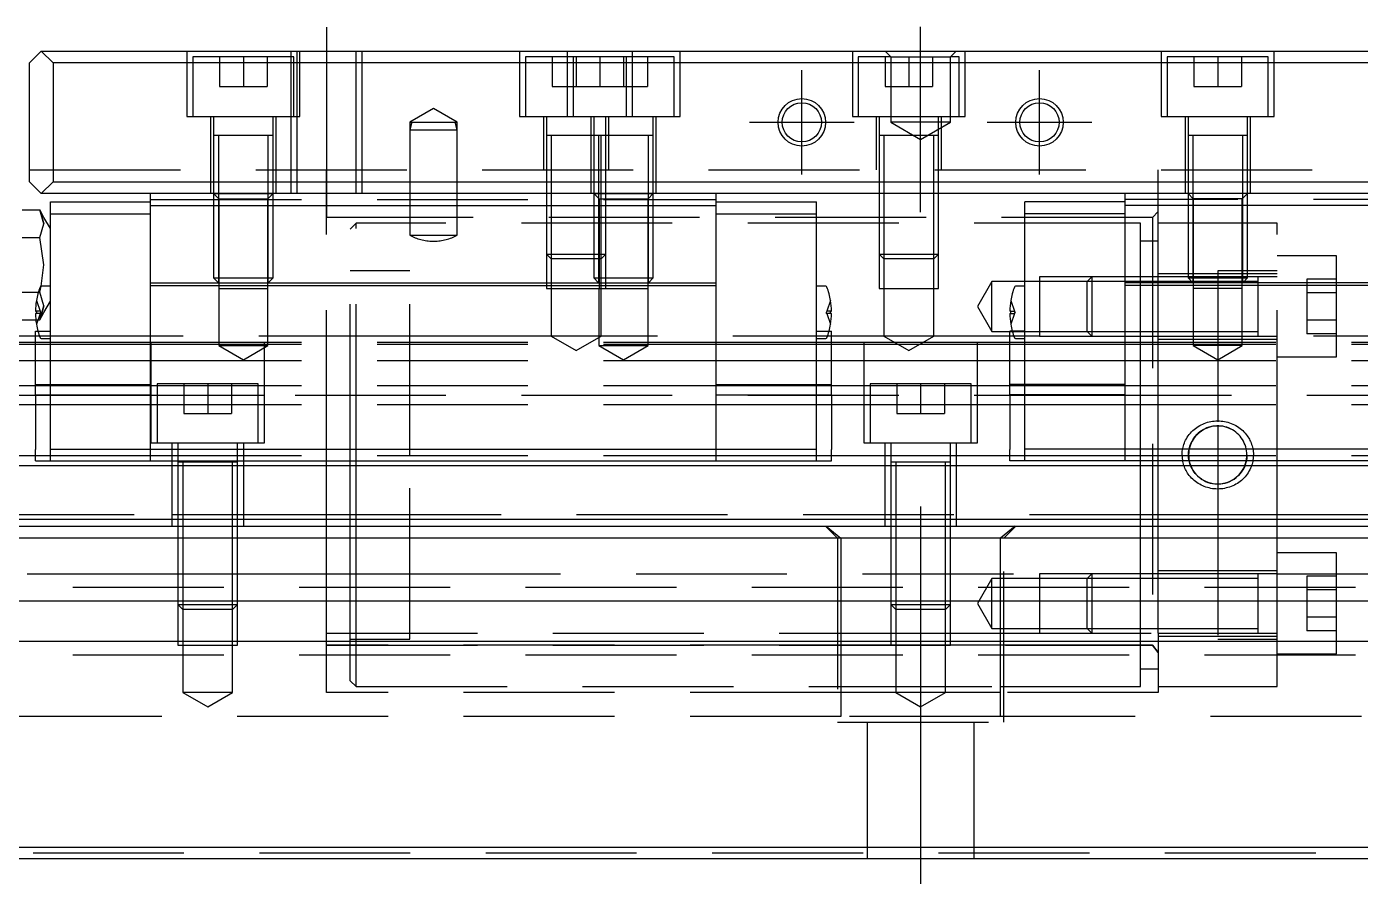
# Model space of a CAD drawing. Extents: x -16 to 1017, y -341 to 120.
# Drawn here: x 304.8 to 417, y -314.5 to -241.3 of the extents above; entities that cross this region are included whole.
import ezdxf

# ---------------------------------------------------------------- set-up
doc = ezdxf.new("R2010")
doc.units = 0
doc.linetypes.add('CENTER', pattern=[50.8, 31.75, -6.35, 6.35, -6.35])
doc.linetypes.add('DASHED', pattern=[19.05, 12.7, -6.35])
doc.layers.get('0').update_dxf_attribs({"linetype": 'CONTINUOUS'})
doc.layers.add('CENTER', color=1, linetype='CENTER')

msp = doc.modelspace()

# ---------------------------------------------------------------- linework, layer by layer
at = {"color": 7, "linetype": 'CONTINUOUS'}
for p, q in [((306, -243.35), (305, -244.35)), ((307, -244.35), (306, -243.35)), ((306, -243.35), (454, -243.35)), ((305, -254.35), (305, -244.35)), ((307, -244.35), (307, -254.35)), ((453, -244.35), (307, -244.35)), ((305, -254.35), (306, -255.35)), ((306, -255.35), (307, -254.35)), ((307, -254.35), (453, -254.35)), ((454, -255.35), (306, -255.35)), ((315.2, -256.35), (315.2, -255.35)), ((362.8, -256.35), (362.8, -255.35)), ((397.2, -256.35), (397.2, -255.35)), ((304.4, -256.73), (305.87, -256.73)), ((306.22, -257.35), (305.87, -256.73)), ((306.22, -257.89), (305.87, -256.73)), ((306.77, -257.05), (306.77, -256.05)), ((306.77, -256.05), (315.2, -256.05)), ((315.2, -262.85), (315.2, -256.35)), ((315.2, -256.35), (362.8, -256.35)), ((362.8, -256.05), (371.23, -256.05)), ((362.8, -262.85), (362.8, -256.35)), ((371.23, -257.05), (371.23, -256.05)), ((397.2, -256.05), (388.77, -256.05)), ((388.77, -257.05), (388.77, -256.05)), ((397.2, -262.85), (397.2, -256.35)), ((444.8, -256.35), (397.2, -256.35)), ((305.87, -259.04), (306.22, -257.89)), ((306.77, -258.29), (306.22, -257.35)), ((306.77, -276.85), (306.77, -257.05)), ((306.77, -257.05), (315.2, -257.05)), ((362.8, -257.05), (371.23, -257.05)), ((371.23, -276.85), (371.23, -257.05)), ((388.77, -276.85), (388.77, -257.05)), ((397.2, -257.05), (388.77, -257.05)), ((304.4, -259.04), (305.87, -259.04)), ((306.22, -261.35), (305.87, -259.04)), ((306, -263.15), (306.22, -261.35)), ((304.4, -263.66), (305.74, -263.66)), ((306.77, -263.15), (305.99, -263.15)), ((315.2, -263.1), (315.2, -262.85)), ((315.2, -262.85), (362.8, -262.85)), ((315.2, -276.85), (315.2, -263.1)), ((315.2, -263.1), (362.8, -263.1)), ((362.8, -263.1), (362.8, -262.85)), ((362.8, -276.85), (362.8, -263.1)), ((372.01, -263.15), (371.23, -263.15)), ((388.77, -263.15), (387.99, -263.15)), ((397.2, -263.1), (397.2, -262.85)), ((444.8, -262.85), (397.2, -262.85)), ((397.2, -276.85), (397.2, -263.1)), ((444.8, -263.1), (397.2, -263.1)), ((304.4, -265.97), (305.53, -265.97)), ((305.5, -265.25), (305.58, -265.25)), ((305.58, -265.45), (305.5, -265.45)), ((305.58, -265.25), (305.58, -265.45)), ((372.42, -265.45), (372.42, -265.25)), ((372.42, -265.25), (372.5, -265.25)), ((372.5, -265.45), (372.42, -265.45)), ((387.58, -265.25), (387.5, -265.25)), ((387.5, -265.45), (387.58, -265.45)), ((387.58, -265.45), (387.58, -265.25)), ((305.5, -266.92), (305.71, -266.92)), ((305.5, -269.52), (305.5, -266.92)), ((372.29, -266.92), (372.5, -266.92)), ((372.5, -269.52), (372.5, -266.92)), ((387.5, -269.52), (387.5, -266.92)), ((387.71, -266.92), (387.5, -266.92)), ((0, -267.85), (305.5, -267.85)), ((0, -268.01), (305.5, -268.01)), ((305.5, -267.35), (28, -267.35)), ((305.99, -267.55), (306.77, -267.55)), ((371.23, -267.55), (372.01, -267.55)), ((372.5, -267.85), (387.5, -267.85)), ((372.5, -268.01), (387.5, -268.01)), ((387.99, -267.55), (388.77, -267.55)), ((0, -269.41), (305.5, -269.41)), ((305.5, -271.43), (305.5, -269.52)), ((372.5, -269.41), (387.5, -269.41)), ((372.5, -271.43), (372.5, -269.52)), ((387.5, -271.43), (387.5, -269.52)), ((0, -271.49), (305.5, -271.49)), ((305.5, -272.28), (305.5, -271.43)), ((305.5, -271.43), (306.77, -271.43)), ((371.23, -271.43), (372.5, -271.43)), ((372.5, -272.28), (372.5, -271.43)), ((372.5, -271.49), (387.5, -271.49)), ((387.5, -272.28), (387.5, -271.43)), ((388.77, -271.43), (387.5, -271.43)), ((305.5, -272.28), (305.5, -276.89)), ((305.5, -272.28), (306.77, -272.28)), ((371.23, -272.28), (372.5, -272.28)), ((372.5, -272.28), (372.5, -276.89)), ((387.5, -272.28), (387.5, -276.89)), ((388.77, -272.28), (387.5, -272.28)), ((0, -273.11), (305.5, -273.11)), ((372.5, -273.11), (387.5, -273.11)), ((305.5, -277.85), (305.5, -276.89)), ((306.77, -277.85), (306.77, -276.85)), ((306.77, -276.85), (315.2, -276.85)), ((315.2, -277.85), (315.2, -276.85)), ((315.2, -276.85), (362.8, -276.85)), ((362.8, -276.85), (371.23, -276.85)), ((362.8, -277.85), (362.8, -276.85)), ((371.23, -277.85), (371.23, -276.85)), ((372.5, -277.85), (372.5, -276.89)), ((387.5, -277.85), (387.5, -276.89)), ((388.77, -277.85), (388.77, -276.85)), ((397.2, -276.85), (388.77, -276.85)), ((397.2, -277.85), (397.2, -276.85)), ((444.8, -276.85), (397.2, -276.85)), ((0, -277.4), (305.5, -277.4)), ((0, -278.25), (760, -278.25)), ((305.5, -277.85), (306.77, -277.85)), ((306.77, -277.85), (315.2, -277.85)), ((315.2, -277.85), (362.8, -277.85)), ((362.8, -277.85), (371.23, -277.85)), ((371.23, -277.85), (372.5, -277.85)), ((372.5, -277.4), (387.5, -277.4)), ((388.77, -277.85), (387.5, -277.85)), ((397.2, -277.85), (388.77, -277.85)), ((444.8, -277.85), (397.2, -277.85)), ((0, -282.75), (760, -282.75)), ((1, -283.35), (759, -283.35)), ((758, -284.35), (2, -284.35)), ((758, -289.65), (2, -289.65)), ((758, -293.05), (2, -293.05)), ((2, -310.35), (758, -310.35)), ((759, -311.35), (1, -311.35))]:
    msp.add_line(p, q, dxfattribs=at)
at = {"color": 3, "linetype": 'DASHED'}
for p, q in [((318.25, -243.35), (318.25, -248.85)), ((327, -243.35), (327, -243.85)), ((327.5, -243.35), (327.5, -255.35)), ((327.75, -248.85), (327.75, -243.35)), ((332.5, -255.35), (332.5, -243.35)), ((333, -255.35), (333, -243.35)), ((346.25, -243.35), (346.25, -248.85)), ((350.25, -243.35), (350.25, -248.85)), ((355.75, -248.85), (355.75, -243.35)), ((359.75, -248.85), (359.75, -243.35)), ((374.25, -243.35), (374.25, -248.85)), ((377, -243.35), (377.5, -243.85)), ((382.5, -243.85), (383, -243.35)), ((383.75, -248.85), (383.75, -243.35)), ((400.25, -243.35), (400.25, -248.85)), ((409.75, -248.85), (409.75, -243.35)), ((318.75, -243.85), (318.75, -248.85)), ((327.25, -243.85), (318.75, -243.85)), ((321, -243.85), (321, -246.35)), ((323, -243.85), (323, -246.35)), ((325, -243.85), (325, -246.35)), ((327, -243.85), (327, -248.85)), ((327.25, -248.85), (327.25, -243.85)), ((346.75, -243.85), (346.75, -248.85)), ((350.75, -243.85), (346.75, -243.85)), ((349, -243.85), (349, -246.35)), ((350.75, -243.85), (350.75, -248.85)), ((359.25, -243.85), (350.75, -243.85)), ((351, -243.85), (351, -246.35)), ((353, -243.85), (353, -246.35)), ((355, -243.85), (355, -246.35)), ((355.25, -248.85), (355.25, -243.85)), ((357, -243.85), (357, -246.35)), ((359.25, -248.85), (359.25, -243.85)), ((374.75, -243.85), (374.75, -248.85)), ((377.5, -243.85), (374.75, -243.85)), ((377, -243.85), (377, -246.35)), ((377.5, -243.85), (377.5, -249.35)), ((377.5, -243.85), (382.5, -243.85)), ((379, -243.85), (379, -246.35)), ((381, -243.85), (381, -246.35)), ((382.5, -249.35), (382.5, -243.85)), ((383.25, -243.85), (382.5, -243.85)), ((383.25, -248.85), (383.25, -243.85)), ((400.75, -243.85), (400.75, -248.85)), ((409.25, -243.85), (400.75, -243.85)), ((403, -243.85), (403, -246.35)), ((405, -243.85), (405, -246.35)), ((407, -243.85), (407, -246.35)), ((409.25, -248.85), (409.25, -243.85)), ((321, -246.35), (323, -246.35)), ((323, -246.35), (325, -246.35)), ((349, -246.35), (351, -246.35)), ((351, -246.35), (353, -246.35)), ((353, -246.35), (355, -246.35)), ((355, -246.35), (357, -246.35)), ((377, -246.35), (379, -246.35)), ((379, -246.35), (381, -246.35)), ((403, -246.35), (405, -246.35)), ((405, -246.35), (407, -246.35)), ((318.25, -248.85), (327.75, -248.85)), ((320.25, -248.85), (320.25, -255.35)), ((320.5, -248.85), (320.5, -250.45)), ((325.5, -250.45), (325.5, -248.85)), ((325.75, -255.35), (325.75, -248.85)), ((327, -248.85), (327, -255.35)), ((339, -248.2), (337, -249.35)), ((341, -249.35), (339, -248.2)), ((346.25, -248.85), (350.25, -248.85)), ((348.25, -248.85), (348.25, -253.35)), ((348.5, -248.85), (348.5, -250.45)), ((350.25, -248.85), (359.75, -248.85)), ((352.25, -248.85), (352.25, -255.35)), ((352.5, -248.85), (352.5, -250.45)), ((353.5, -250.45), (353.5, -248.85)), ((353.75, -253.35), (353.75, -248.85)), ((357.5, -250.45), (357.5, -248.85)), ((357.75, -255.35), (357.75, -248.85)), ((374.25, -248.85), (383.75, -248.85)), ((376.25, -248.85), (376.25, -253.35)), ((376.5, -248.85), (376.5, -250.45)), ((381.5, -250.45), (381.5, -248.85)), ((381.75, -253.35), (381.75, -248.85)), ((400.25, -248.85), (409.75, -248.85)), ((402.25, -248.85), (402.25, -255.35)), ((402.5, -248.85), (402.5, -250.45)), ((407.5, -250.45), (407.5, -248.85)), ((407.75, -255.35), (407.75, -248.85)), ((337, -249.35), (337, -249.98)), ((337.17, -249.35), (337, -249.98)), ((337, -249.35), (339, -249.35)), ((337, -249.98), (337, -255.35)), ((337, -249.98), (341, -249.98)), ((339, -249.35), (341, -249.35)), ((341, -249.98), (340.83, -249.35)), ((341, -249.98), (341, -249.35)), ((341, -255.35), (341, -249.98)), ((377.5, -249.35), (380, -250.79)), ((382.5, -249.35), (377.5, -249.35)), ((380, -250.79), (382.5, -249.35)), ((325.5, -250.45), (320.5, -250.45)), ((325.5, -250.45), (320.5, -250.45)), ((325.5, -250.45), (320.5, -250.45)), ((320.5, -250.45), (320.5, -250.46)), ((320.5, -250.45), (320.5, -255.35)), ((320.5, -250.45), (320.5, -250.45)), ((320.9, -250.45), (320.9, -255.35)), ((325.1, -255.35), (325.1, -250.45)), ((325.5, -250.46), (325.5, -250.45)), ((325.5, -250.45), (325.5, -250.45)), ((325.5, -255.35), (325.5, -250.45)), ((348.5, -250.45), (348.5, -253.35)), ((348.5, -250.45), (348.5, -250.45)), ((348.5, -250.45), (348.5, -250.46)), ((352.35, -250.45), (348.5, -250.45)), ((348.9, -250.45), (348.9, -253.35)), ((352.5, -250.45), (352.35, -250.45)), ((357.5, -250.45), (352.5, -250.45)), ((357.5, -250.45), (352.5, -250.45)), ((357.5, -250.45), (352.5, -250.45)), ((357.5, -250.45), (352.5, -250.45)), ((357.5, -250.45), (352.5, -250.45)), ((352.5, -250.45), (352.5, -250.46)), ((352.5, -250.45), (352.5, -255.35)), ((352.5, -250.45), (352.5, -250.45)), ((352.9, -250.45), (352.9, -255.35)), ((353.1, -253.35), (353.1, -250.45)), ((353.5, -253.35), (353.5, -250.45)), ((353.5, -250.45), (353.5, -250.45)), ((353.5, -250.46), (353.5, -250.45)), ((357.1, -255.35), (357.1, -250.45)), ((357.5, -255.35), (357.5, -250.45)), ((357.5, -250.46), (357.5, -250.45)), ((357.5, -250.45), (357.5, -250.45)), ((381.5, -250.45), (376.5, -250.45)), ((381.5, -250.45), (376.5, -250.45)), ((381.5, -250.45), (376.5, -250.45)), ((376.5, -250.45), (376.5, -253.35)), ((376.5, -250.45), (376.5, -250.45)), ((376.5, -250.45), (376.5, -250.46)), ((376.9, -250.45), (376.9, -253.35)), ((381.1, -253.35), (381.1, -250.45)), ((381.5, -250.45), (381.5, -250.45)), ((381.5, -253.35), (381.5, -250.45)), ((381.5, -250.46), (381.5, -250.45)), ((407.5, -250.45), (402.5, -250.45)), ((407.5, -250.45), (402.5, -250.45)), ((407.5, -250.45), (402.5, -250.45)), ((407.5, -250.45), (402.5, -250.45)), ((407.5, -250.45), (402.5, -250.45)), ((402.5, -250.45), (402.5, -250.46)), ((402.5, -250.45), (402.5, -255.35)), ((402.5, -250.45), (402.5, -250.45)), ((402.9, -250.45), (402.9, -255.35)), ((407.1, -255.35), (407.1, -250.45)), ((407.5, -255.35), (407.5, -250.45)), ((407.5, -250.46), (407.5, -250.45)), ((407.5, -250.45), (407.5, -250.45)), ((305, -253.35), (455, -253.35)), ((330, -255.35), (330, -253.35)), ((348.5, -253.35), (348.5, -260.45)), ((348.5, -253.35), (348.5, -260.45)), ((348.9, -253.35), (348.9, -260.85)), ((353.1, -260.85), (353.1, -253.35)), ((353.5, -260.45), (353.5, -253.35)), ((353.5, -260.45), (353.5, -253.35)), ((376.5, -253.35), (376.5, -260.45)), ((376.5, -253.35), (376.5, -260.45)), ((376.9, -253.35), (376.9, -260.85)), ((381.1, -260.85), (381.1, -253.35)), ((381.5, -260.45), (381.5, -253.35)), ((381.5, -260.45), (381.5, -253.35)), ((400, -255.35), (400, -253.35)), ((315.2, -255.85), (362.8, -255.85)), ((320.5, -255.35), (320.94, -255.79)), ((320.5, -255.35), (320.5, -262.45)), ((320.5, -255.35), (325.5, -255.35)), ((320.9, -255.35), (320.9, -262.85)), ((320.94, -255.79), (320.94, -263.35)), ((320.94, -255.79), (325.06, -255.79)), ((325.06, -255.79), (325.5, -255.35)), ((325.06, -263.35), (325.06, -255.79)), ((325.1, -262.85), (325.1, -255.35)), ((325.5, -262.45), (325.5, -255.35)), ((330, -277.85), (330, -255.35)), ((337, -255.35), (337, -258.85)), ((341, -258.85), (341, -255.35)), ((352.5, -255.35), (352.94, -255.79)), ((352.5, -255.35), (352.5, -262.45)), ((352.5, -255.35), (357.5, -255.35)), ((352.9, -255.35), (352.9, -262.85)), ((352.94, -255.79), (352.94, -263.35)), ((352.94, -255.79), (357.06, -255.79)), ((357.06, -255.79), (357.5, -255.35)), ((357.06, -263.35), (357.06, -255.79)), ((357.1, -262.85), (357.1, -255.35)), ((357.5, -262.45), (357.5, -255.35)), ((444.8, -255.85), (397.2, -255.85)), ((400, -267.85), (400, -255.35)), ((402.5, -255.35), (402.94, -255.79)), ((402.5, -255.35), (402.5, -262.45)), ((407.5, -255.35), (402.5, -255.35)), ((402.9, -255.35), (402.9, -262.85)), ((402.94, -255.79), (402.94, -263.35)), ((407.06, -255.79), (402.94, -255.79)), ((407.06, -255.79), (407.5, -255.35)), ((407.06, -263.35), (407.06, -255.79)), ((407.1, -262.85), (407.1, -255.35)), ((407.5, -262.45), (407.5, -255.35)), ((305.87, -256.73), (306.22, -257.89)), ((400, -256.85), (399.5, -257.35)), ((399.5, -257.35), (330, -257.35)), ((332.5, -257.85), (332, -258.35)), ((337, -257.85), (332.5, -257.85)), ((332.5, -277.35), (332.5, -257.85)), ((397.2, -257.85), (337, -257.85)), ((398.5, -257.85), (397.2, -257.85)), ((398.5, -262.35), (398.5, -257.85)), ((399.5, -257.35), (399.5, -293.35)), ((402.5, -257.85), (400, -257.85)), ((402.9, -257.85), (402.5, -257.85)), ((407.1, -257.85), (402.9, -257.85)), ((407.5, -257.85), (407.1, -257.85)), ((410, -257.85), (407.5, -257.85)), ((410, -277.85), (410, -257.85)), ((332, -277.35), (332, -258.35)), ((337, -258.85), (341, -258.85)), ((338.94, -259.35), (339.06, -259.35)), ((400, -259.35), (398.5, -259.35)), ((348.5, -260.45), (348.5, -263.35)), ((348.5, -260.45), (353.5, -260.45)), ((348.5, -260.45), (348.9, -260.85)), ((348.9, -260.85), (348.9, -263.35)), ((353.1, -260.85), (348.9, -260.85)), ((353.1, -260.85), (353.5, -260.45)), ((353.1, -263.35), (353.1, -260.85)), ((353.5, -263.35), (353.5, -260.45)), ((376.5, -260.45), (376.5, -263.35)), ((376.5, -260.45), (381.5, -260.45)), ((376.5, -260.45), (376.9, -260.85)), ((376.9, -260.85), (376.9, -263.35)), ((381.1, -260.85), (376.9, -260.85)), ((381.1, -260.85), (381.5, -260.45)), ((381.1, -263.35), (381.1, -260.85)), ((381.5, -263.35), (381.5, -260.45)), ((415, -260.6), (410, -260.6)), ((415, -269.1), (415, -260.6)), ((320.5, -262.45), (325.5, -262.45)), ((320.5, -262.45), (320.9, -262.85)), ((325.1, -262.85), (325.5, -262.45)), ((337, -261.85), (332, -261.85)), ((337, -277.35), (337, -261.85)), ((352.5, -262.45), (352.9, -262.85)), ((352.5, -262.45), (357.5, -262.45)), ((357.1, -262.85), (357.5, -262.45)), ((394.4, -262.35), (390, -262.35)), ((390, -262.35), (390, -267.35)), ((394.4, -262.35), (394, -262.75)), ((397.2, -262.35), (394.4, -262.35)), ((397.2, -262.35), (394.4, -262.35)), ((394.4, -262.35), (394.4, -267.35)), ((400, -262.35), (397.2, -262.35)), ((400, -262.35), (397.2, -262.35)), ((398.5, -262.75), (398.5, -262.35)), ((410, -262.1), (400, -262.1)), ((402.5, -262.35), (400, -262.35)), ((402.9, -262.35), (402.5, -262.35)), ((402.5, -262.45), (402.9, -262.85)), ((402.5, -262.45), (407.5, -262.45)), ((407.1, -262.35), (402.9, -262.35)), ((410, -261.85), (405, -261.85)), ((405, -261.85), (405, -274.89)), ((407.5, -262.35), (407.1, -262.35)), ((407.1, -262.85), (407.5, -262.45)), ((408.4, -262.35), (407.5, -262.35)), ((408.4, -262.35), (408.39, -262.35)), ((408.4, -262.35), (408.4, -262.35)), ((410, -262.35), (408.4, -262.35)), ((408.4, -264.7), (408.4, -262.35)), ((415, -262.54), (412.5, -262.54)), ((412.5, -262.54), (412.5, -263.7)), ((305.74, -263.66), (305.87, -263.66)), ((305.87, -263.66), (306, -263.15)), ((306.22, -264.81), (305.87, -263.66)), ((320.93, -263.35), (320.93, -268.15)), ((320.93, -263.35), (325.07, -263.35)), ((325.07, -268.15), (325.07, -263.35)), ((348.5, -263.35), (353.5, -263.35)), ((348.9, -263.35), (348.9, -267.35)), ((352.93, -263.35), (352.93, -268.15)), ((352.93, -263.35), (357.07, -263.35)), ((353.1, -267.35), (353.1, -263.35)), ((357.07, -268.15), (357.07, -263.35)), ((376.5, -263.35), (381.5, -263.35)), ((376.9, -263.35), (376.9, -267.35)), ((381.1, -267.35), (381.1, -263.35)), ((386, -262.75), (384.79, -264.85)), ((390, -262.75), (386, -262.75)), ((386, -266.95), (386, -262.75)), ((394, -262.75), (390, -262.75)), ((397.2, -262.75), (394, -262.75)), ((394, -266.95), (394, -262.75)), ((400, -262.75), (397.2, -262.75)), ((398.5, -266.95), (398.5, -262.75)), ((402.8, -262.75), (400, -262.75)), ((402.9, -262.75), (402.8, -262.75)), ((407.1, -262.75), (402.9, -262.75)), ((402.93, -263.35), (402.93, -268.15)), ((407.07, -263.35), (402.93, -263.35)), ((407.07, -268.15), (407.07, -263.35)), ((407.2, -262.75), (407.1, -262.75)), ((408.4, -262.75), (407.2, -262.75)), ((412.5, -263.7), (412.5, -266)), ((415, -263.7), (412.5, -263.7)), ((305.58, -264.35), (305.9, -265.25)), ((306.22, -264.81), (305.87, -265.97)), ((305.87, -265.97), (306.22, -264.81)), ((306.22, -265.35), (306.77, -264.41)), ((372.42, -264.35), (372.1, -265.25)), ((384.79, -264.85), (386, -266.95)), ((387.58, -264.35), (387.9, -265.25)), ((408.4, -267.35), (408.4, -264.7)), ((305.53, -265.97), (305.87, -265.97)), ((305.9, -265.25), (305.58, -265.25)), ((305.9, -265.45), (305.58, -266.35)), ((305.9, -265.45), (305.58, -265.45)), ((305.87, -265.97), (306.22, -265.35)), ((305.9, -265.25), (305.94, -265.35)), ((305.9, -265.45), (305.94, -265.35)), ((372.1, -265.25), (372.06, -265.35)), ((372.1, -265.45), (372.06, -265.35)), ((372.42, -265.25), (372.1, -265.25)), ((372.1, -265.45), (372.42, -266.35)), ((372.42, -265.45), (372.1, -265.45)), ((387.58, -265.25), (387.9, -265.25)), ((387.9, -265.45), (387.58, -266.35)), ((387.58, -265.45), (387.9, -265.45)), ((387.9, -265.25), (387.94, -265.35)), ((387.9, -265.45), (387.94, -265.35)), ((305.71, -266.92), (306.77, -266.92)), ((371.23, -266.92), (372.29, -266.92)), ((386, -266.95), (390, -266.95)), ((388.77, -266.92), (387.71, -266.92)), ((390, -266.95), (394, -266.95)), ((394, -266.95), (394.4, -267.35)), ((394, -266.95), (397.2, -266.95)), ((397.2, -266.95), (400, -266.95)), ((398.5, -267.35), (398.5, -266.95)), ((400, -266.95), (408.4, -266.95)), ((415, -266), (412.5, -266)), ((412.5, -266), (412.5, -267.16)), ((305.84, -267.35), (305.5, -267.35)), ((305.5, -267.85), (306.77, -267.85)), ((305.5, -268.01), (306.77, -268.01)), ((306.77, -267.35), (305.84, -267.35)), ((315.2, -267.35), (306.77, -267.35)), ((306.77, -267.85), (315.2, -267.85)), ((306.77, -268.01), (315.2, -268.01)), ((337, -267.35), (315.2, -267.35)), ((315.2, -267.85), (362.8, -267.85)), ((315.2, -268.01), (362.8, -268.01)), ((315.25, -276.35), (315.25, -267.85)), ((320.93, -268.15), (323, -269.34)), ((320.93, -268.15), (325.07, -268.15)), ((323, -269.34), (325.07, -268.15)), ((324.75, -267.85), (324.75, -276.35)), ((348.9, -267.35), (337, -267.35)), ((348.9, -267.35), (351, -268.56)), ((353.1, -267.35), (348.9, -267.35)), ((351, -268.56), (353.1, -267.35)), ((352.93, -268.15), (355, -269.34)), ((352.93, -268.15), (357.07, -268.15)), ((376.9, -267.35), (353.1, -267.35)), ((355, -269.34), (357.07, -268.15)), ((362.8, -267.85), (371.23, -267.85)), ((362.8, -268.01), (371.23, -268.01)), ((371.23, -267.85), (372.5, -267.85)), ((371.23, -268.01), (372.5, -268.01)), ((375.25, -276.35), (375.25, -267.85)), ((376.9, -267.35), (379, -268.56)), ((381.1, -267.35), (376.9, -267.35)), ((379, -268.56), (381.1, -267.35)), ((390, -267.35), (381.1, -267.35)), ((384.75, -267.85), (384.75, -276.35)), ((387.5, -267.85), (388.77, -267.85)), ((387.5, -268.01), (388.77, -268.01)), ((388.77, -267.85), (397.2, -267.85)), ((388.77, -268.01), (397.2, -268.01)), ((390, -267.35), (394.4, -267.35)), ((394.4, -267.35), (397.2, -267.35)), ((394.4, -267.35), (397.2, -267.35)), ((397.2, -267.35), (400, -267.35)), ((397.2, -267.35), (400, -267.35)), ((397.2, -267.85), (444.8, -267.85)), ((397.2, -268.01), (444.8, -268.01)), ((398.5, -267.85), (398.5, -267.35)), ((398.5, -277.85), (398.5, -267.85)), ((400, -267.35), (408.4, -267.35)), ((400, -267.6), (410, -267.6)), ((400, -277.85), (400, -267.85)), ((402.93, -268.15), (405, -269.34)), ((407.07, -268.15), (402.93, -268.15)), ((405, -269.34), (407.07, -268.15)), ((408.39, -267.35), (410, -267.35)), ((408.4, -267.35), (408.4, -267.35)), ((444.8, -267.35), (410, -267.35)), ((415, -267.16), (412.5, -267.16)), ((410, -269.1), (415, -269.1)), ((305.5, -269.41), (306.77, -269.41)), ((306.77, -269.41), (315.2, -269.41)), ((315.2, -269.41), (362.8, -269.41)), ((362.8, -269.41), (371.23, -269.41)), ((371.23, -269.41), (372.5, -269.41)), ((387.5, -269.41), (388.77, -269.41)), ((388.77, -269.41), (397.2, -269.41)), ((397.2, -269.41), (444.8, -269.41)), ((305.5, -271.49), (306.77, -271.49)), ((306.77, -271.43), (315.2, -271.43)), ((306.77, -271.49), (315.2, -271.49)), ((315.2, -271.49), (362.8, -271.49)), ((324.25, -271.35), (315.75, -271.35)), ((315.75, -271.35), (315.75, -276.35)), ((318, -271.35), (318, -273.85)), ((320, -271.35), (320, -273.85)), ((322, -271.35), (322, -273.85)), ((324.25, -276.35), (324.25, -271.35)), ((362.8, -271.43), (371.23, -271.43)), ((362.8, -271.49), (371.23, -271.49)), ((371.23, -271.49), (372.5, -271.49)), ((384.25, -271.35), (375.75, -271.35)), ((375.75, -271.35), (375.75, -276.35)), ((378, -271.35), (378, -273.85)), ((380, -271.35), (380, -273.85)), ((382, -271.35), (382, -273.85)), ((384.25, -276.35), (384.25, -271.35)), ((387.5, -271.49), (388.77, -271.49)), ((397.2, -271.43), (388.77, -271.43)), ((388.77, -271.49), (397.2, -271.49)), ((397.2, -271.49), (444.8, -271.49)), ((305.5, -272.35), (264.75, -272.35)), ((306.77, -272.35), (305.5, -272.35)), ((306.77, -272.28), (315.2, -272.28)), ((315.2, -272.35), (306.77, -272.35)), ((315.25, -272.35), (315.2, -272.35)), ((315.75, -272.35), (315.25, -272.35)), ((324.25, -272.35), (315.75, -272.35)), ((324.75, -272.35), (324.25, -272.35)), ((397.2, -272.35), (324.75, -272.35)), ((362.8, -272.28), (371.23, -272.28)), ((397.2, -272.28), (388.77, -272.28)), ((398.5, -272.35), (397.2, -272.35)), ((400, -272.35), (398.5, -272.35)), ((444.25, -272.35), (400, -272.35)), ((305.5, -273.11), (306.77, -273.11)), ((306.77, -273.11), (315.2, -273.11)), ((315.2, -273.11), (362.8, -273.11)), ((362.8, -273.11), (371.23, -273.11)), ((371.23, -273.11), (372.5, -273.11)), ((387.5, -273.11), (388.77, -273.11)), ((388.77, -273.11), (397.2, -273.11)), ((397.2, -273.11), (444.8, -273.11)), ((318, -273.85), (320, -273.85)), ((320, -273.85), (322, -273.85)), ((378, -273.85), (380, -273.85)), ((380, -273.85), (382, -273.85)), ((403.23, -275.03), (403.35, -274.95)), ((403.35, -274.95), (403.48, -274.88)), ((403.48, -274.88), (403.6, -274.81)), ((403.6, -274.81), (403.74, -274.75)), ((403.74, -274.75), (403.87, -274.69)), ((403.87, -274.69), (404.01, -274.64)), ((404.01, -274.64), (404.14, -274.6)), ((404.14, -274.6), (404.28, -274.57)), ((404.28, -274.57), (404.42, -274.54)), ((404.42, -274.54), (404.57, -274.51)), ((404.57, -274.51), (404.71, -274.5)), ((404.71, -274.5), (404.85, -274.49)), ((404.85, -274.49), (405, -274.48)), ((405, -274.48), (405.15, -274.49)), ((405, -274.9), (405, -277.85)), ((405.15, -274.49), (405.29, -274.5)), ((405.29, -274.5), (405.43, -274.51)), ((405.43, -274.51), (405.58, -274.54)), ((405.58, -274.54), (405.72, -274.57)), ((405.72, -274.57), (405.85, -274.6)), ((405.85, -274.6), (405.99, -274.64)), ((405.99, -274.64), (406.13, -274.69)), ((406.13, -274.69), (406.26, -274.75)), ((406.26, -274.75), (406.4, -274.81)), ((406.4, -274.81), (406.52, -274.88)), ((406.52, -274.88), (406.65, -274.95)), ((406.65, -274.95), (406.77, -275.03)), ((402.3, -276.1), (402.37, -275.98)), ((402.37, -275.98), (402.44, -275.86)), ((402.44, -275.86), (402.52, -275.74)), ((402.52, -275.74), (402.61, -275.62)), ((402.61, -275.62), (402.7, -275.51)), ((402.7, -275.51), (402.8, -275.41)), ((402.8, -275.41), (402.9, -275.3)), ((402.9, -275.3), (403.01, -275.21)), ((403.01, -275.21), (403.12, -275.12)), ((403.12, -275.12), (403.23, -275.03)), ((406.77, -275.03), (406.88, -275.12)), ((406.88, -275.12), (406.99, -275.21)), ((406.99, -275.21), (407.1, -275.3)), ((407.1, -275.3), (407.2, -275.41)), ((407.2, -275.41), (407.3, -275.51)), ((407.3, -275.51), (407.39, -275.62)), ((407.39, -275.62), (407.48, -275.74)), ((407.48, -275.74), (407.54, -275.83)), ((407.54, -275.83), (407.61, -275.93)), ((407.61, -275.93), (407.66, -276.03)), ((407.66, -276.03), (407.71, -276.13)), ((324.75, -276.35), (315.25, -276.35)), ((317, -277.85), (317, -276.35)), ((317.5, -276.35), (317.5, -277.85)), ((322.5, -277.85), (322.5, -276.35)), ((323, -276.35), (323, -277.85)), ((384.75, -276.35), (375.25, -276.35)), ((377, -283.35), (377, -276.35)), ((377.5, -276.35), (377.5, -277.95)), ((382.5, -277.95), (382.5, -276.35)), ((383, -276.35), (383, -283.35)), ((402, -277.24), (402.01, -277.13)), ((402.01, -277.13), (402.02, -277.02)), ((402.02, -277.02), (402.04, -276.91)), ((402.04, -276.91), (402.06, -276.8)), ((402.06, -276.8), (402.08, -276.68)), ((402.08, -276.68), (402.11, -276.57)), ((402.11, -276.57), (402.15, -276.46)), ((402.15, -276.46), (402.19, -276.34)), ((402.19, -276.34), (402.24, -276.23)), ((402.24, -276.23), (402.3, -276.1)), ((407.71, -276.13), (407.76, -276.23)), ((407.76, -276.23), (407.81, -276.34)), ((407.81, -276.34), (407.85, -276.46)), ((407.85, -276.46), (407.89, -276.57)), ((407.89, -276.57), (407.92, -276.68)), ((407.92, -276.68), (407.94, -276.8)), ((407.94, -276.8), (407.97, -276.93)), ((407.97, -276.93), (407.99, -277.07)), ((407.99, -277.07), (408, -277.21)), ((408, -277.21), (408, -277.35)), ((305.5, -277.4), (306.77, -277.4)), ((306.77, -277.4), (315.2, -277.4)), ((315.2, -277.4), (362.8, -277.4)), ((317, -283.35), (317, -277.85)), ((317.5, -277.85), (317.5, -277.95)), ((317.5, -277.94), (317.5, -277.95)), ((322.5, -277.95), (317.5, -277.95)), ((317.5, -277.95), (317.5, -283.35)), ((317.5, -277.95), (317.5, -277.95)), ((317.9, -277.95), (317.9, -283.35)), ((322.1, -283.35), (322.1, -277.95)), ((322.5, -277.95), (322.5, -277.85)), ((322.5, -277.95), (322.5, -277.94)), ((322.5, -283.35), (322.5, -277.95)), ((322.5, -277.95), (322.5, -277.95)), ((323, -277.85), (323, -283.35)), ((330, -283.35), (330, -277.85)), ((332, -277.85), (332, -277.35)), ((332, -283.35), (332, -277.85)), ((332.5, -277.85), (332.5, -277.35)), ((332.5, -283.35), (332.5, -277.85)), ((337, -292.85), (337, -277.35)), ((362.8, -277.4), (371.23, -277.4)), ((371.23, -277.4), (372.5, -277.4)), ((377.5, -277.94), (377.5, -277.95)), ((382.5, -277.95), (377.5, -277.95)), ((382.5, -277.95), (377.5, -277.95)), ((377.5, -277.95), (377.5, -283.35)), ((377.5, -277.95), (377.5, -277.95)), ((377.9, -277.95), (377.9, -283.35)), ((382.1, -283.35), (382.1, -277.95)), ((382.5, -277.95), (382.5, -277.94)), ((382.5, -283.35), (382.5, -277.95)), ((382.5, -277.95), (382.5, -277.95)), ((387.5, -277.4), (388.77, -277.4)), ((388.77, -277.4), (397.2, -277.4)), ((397.2, -277.4), (444.8, -277.4)), ((398.5, -283.35), (398.5, -277.85)), ((400, -283.35), (400, -277.85)), ((402, -277.35), (402, -277.24)), ((402.05, -277.85), (402, -277.35)), ((402.06, -277.9), (402.05, -277.85)), ((402.08, -278.02), (402.06, -277.9)), ((402.11, -278.13), (402.08, -278.02)), ((402.15, -278.24), (402.11, -278.13)), ((402.19, -278.36), (402.15, -278.24)), ((405, -277.85), (405, -279.8)), ((407.85, -278.24), (407.81, -278.36)), ((407.89, -278.13), (407.85, -278.24)), ((407.92, -278.02), (407.89, -278.13)), ((407.94, -277.9), (407.92, -278.02)), ((407.95, -277.85), (407.94, -277.9)), ((408, -277.35), (407.95, -277.85)), ((410, -283.35), (410, -277.85)), ((402.24, -278.47), (402.19, -278.36)), ((402.29, -278.57), (402.24, -278.47)), ((402.34, -278.67), (402.29, -278.57)), ((402.39, -278.77), (402.34, -278.67)), ((402.46, -278.87), (402.39, -278.77)), ((402.52, -278.96), (402.46, -278.87)), ((402.61, -279.08), (402.52, -278.96)), ((402.7, -279.19), (402.61, -279.08)), ((402.8, -279.29), (402.7, -279.19)), ((402.9, -279.4), (402.8, -279.29)), ((403.01, -279.49), (402.9, -279.4)), ((407.1, -279.4), (406.99, -279.49)), ((407.2, -279.29), (407.1, -279.4)), ((407.3, -279.19), (407.2, -279.29)), ((407.39, -279.08), (407.3, -279.19)), ((407.48, -278.96), (407.39, -279.08)), ((407.56, -278.84), (407.48, -278.96)), ((407.63, -278.72), (407.56, -278.84)), ((407.7, -278.6), (407.63, -278.72)), ((407.76, -278.47), (407.7, -278.6)), ((407.81, -278.36), (407.76, -278.47)), ((403.12, -279.58), (403.01, -279.49)), ((403.23, -279.67), (403.12, -279.58)), ((403.35, -279.75), (403.23, -279.67)), ((403.48, -279.82), (403.35, -279.75)), ((403.6, -279.89), (403.48, -279.82)), ((403.74, -279.95), (403.6, -279.89)), ((403.87, -280.01), (403.74, -279.95)), ((404.01, -280.06), (403.87, -280.01)), ((404.15, -280.1), (404.01, -280.06)), ((404.28, -280.13), (404.15, -280.1)), ((404.42, -280.16), (404.28, -280.13)), ((404.57, -280.19), (404.42, -280.16)), ((404.71, -280.2), (404.57, -280.19)), ((404.85, -280.21), (404.71, -280.2)), ((405, -280.22), (404.85, -280.21)), ((405, -279.81), (405, -292.85)), ((405.15, -280.21), (405, -280.22)), ((405.29, -280.2), (405.15, -280.21)), ((405.43, -280.19), (405.29, -280.2)), ((405.58, -280.16), (405.43, -280.19)), ((405.72, -280.13), (405.58, -280.16)), ((405.86, -280.1), (405.72, -280.13)), ((405.99, -280.06), (405.86, -280.1)), ((406.13, -280.01), (405.99, -280.06)), ((406.26, -279.95), (406.13, -280.01)), ((406.4, -279.89), (406.26, -279.95)), ((406.52, -279.82), (406.4, -279.89)), ((406.65, -279.75), (406.52, -279.82)), ((406.77, -279.67), (406.65, -279.75)), ((406.88, -279.58), (406.77, -279.67)), ((406.99, -279.49), (406.88, -279.58)), ((263, -282.35), (317, -282.35)), ((317, -282.35), (317.5, -282.35)), ((317.5, -282.35), (317.9, -282.35)), ((317.9, -282.35), (322.1, -282.35)), ((322.1, -282.35), (322.5, -282.35)), ((322.5, -282.35), (323, -282.35)), ((323, -282.35), (330, -282.35)), ((330, -282.35), (332, -282.35)), ((332, -282.35), (398.5, -282.35)), ((398.5, -282.35), (400, -282.35)), ((400, -282.35), (410, -282.35)), ((410, -282.35), (437, -282.35)), ((317.5, -283.35), (317.5, -289.65)), ((317.5, -283.35), (317.5, -289.65)), ((317.9, -283.35), (317.9, -289.65)), ((322.1, -289.65), (322.1, -283.35)), ((322.5, -289.65), (322.5, -283.35)), ((322.5, -289.65), (322.5, -283.35)), ((330, -289.65), (330, -283.35)), ((332, -289.65), (332, -283.35)), ((332.5, -289.65), (332.5, -283.35)), ((372, -283.35), (373, -284.35)), ((372.06, -283.35), (373.29, -284.35)), ((377.5, -283.35), (377.5, -289.65)), ((377.5, -283.35), (377.5, -289.65)), ((377.9, -283.35), (377.9, -289.65)), ((382.1, -289.65), (382.1, -283.35)), ((382.5, -289.65), (382.5, -283.35)), ((382.5, -289.65), (382.5, -283.35)), ((387.94, -283.35), (386.71, -284.35)), ((387, -284.35), (388, -283.35)), ((398.5, -287.35), (398.5, -283.35)), ((400, -289.65), (400, -283.35)), ((410, -289.65), (410, -283.35)), ((373, -284.35), (373, -299.85)), ((373.29, -284.35), (373.29, -289.65)), ((386.71, -289.65), (386.71, -284.35)), ((387, -299.85), (387, -284.35)), ((415, -285.6), (410, -285.6)), ((415, -289.65), (415, -285.6)), ((410, -287.1), (400, -287.1)), ((266.71, -287.35), (317.5, -287.35)), ((317.5, -287.35), (317.9, -287.35)), ((317.9, -287.35), (322.1, -287.35)), ((322.1, -287.35), (322.5, -287.35)), ((322.5, -287.35), (330, -287.35)), ((330, -287.35), (332, -287.35)), ((332, -287.35), (337, -287.35)), ((337, -287.35), (390, -287.35)), ((386, -287.75), (384.79, -289.85)), ((390, -287.75), (386, -287.75)), ((386, -291.95), (386, -287.75)), ((394.4, -287.35), (390, -287.35)), ((390, -287.35), (390, -289.65)), ((394, -287.75), (390, -287.75)), ((394.4, -287.35), (394, -287.75)), ((400, -287.75), (394, -287.75)), ((394, -289.65), (394, -287.75)), ((400, -287.35), (394.4, -287.35)), ((400, -287.35), (394.4, -287.35)), ((394.4, -287.35), (394.4, -289.65)), ((398.5, -287.75), (398.5, -287.35)), ((398.5, -289.65), (398.5, -287.75)), ((408.4, -287.35), (400, -287.35)), ((408.4, -287.75), (400, -287.75)), ((408.4, -287.35), (408.39, -287.35)), ((410, -287.35), (408.4, -287.35)), ((408.4, -287.35), (408.4, -287.35)), ((408.4, -289.65), (408.4, -287.35)), ((410, -287.35), (415, -287.35)), ((415, -287.54), (412.5, -287.54)), ((412.5, -287.54), (412.5, -288.7)), ((415, -287.35), (437.5, -287.35)), ((759.5, -288.5), (0.5, -288.5)), ((412.5, -288.7), (412.5, -291)), ((415, -288.7), (412.5, -288.7)), ((317.5, -289.65), (317.5, -289.95)), ((317.5, -289.65), (317.5, -289.95)), ((317.5, -289.95), (317.9, -290.35)), ((317.5, -289.95), (317.5, -293.05)), ((317.5, -289.95), (322.5, -289.95)), ((317.9, -289.65), (317.9, -290.35)), ((317.9, -290.35), (317.9, -293.35)), ((322.1, -290.35), (317.9, -290.35)), ((322.1, -290.35), (322.1, -289.65)), ((322.1, -290.35), (322.5, -289.95)), ((322.1, -293.35), (322.1, -290.35)), ((322.5, -289.95), (322.5, -289.65)), ((322.5, -289.95), (322.5, -289.65)), ((322.5, -293.05), (322.5, -289.95)), ((330, -292.35), (330, -289.65)), ((332, -293.05), (332, -289.65)), ((332.5, -293.05), (332.5, -289.65)), ((373.29, -289.65), (373.29, -293.05)), ((377.5, -289.65), (377.5, -289.95)), ((377.5, -289.65), (377.5, -289.95)), ((377.5, -289.95), (377.9, -290.35)), ((377.5, -289.95), (377.5, -293.05)), ((377.5, -289.95), (382.5, -289.95)), ((377.9, -289.65), (377.9, -290.35)), ((377.9, -290.35), (377.9, -293.35)), ((382.1, -290.35), (377.9, -290.35)), ((382.1, -290.35), (382.1, -289.65)), ((382.1, -290.35), (382.5, -289.95)), ((382.1, -293.35), (382.1, -290.35)), ((382.5, -289.95), (382.5, -289.65)), ((382.5, -289.95), (382.5, -289.65)), ((382.5, -293.05), (382.5, -289.95)), ((384.79, -289.85), (386, -291.95)), ((386.71, -293.05), (386.71, -289.65)), ((390, -289.65), (390, -292.35)), ((394, -291.95), (394, -289.65)), ((394.4, -289.65), (394.4, -292.35)), ((398.5, -291.95), (398.5, -289.65)), ((400, -292.35), (400, -289.65)), ((408.4, -289.7), (408.4, -289.65)), ((408.4, -292.35), (408.4, -289.7)), ((410, -293.05), (410, -289.65)), ((415, -293.05), (415, -289.65)), ((412.5, -291), (412.5, -292.16)), ((415, -291), (412.5, -291)), ((330, -293.05), (330, -292.35)), ((330, -292.35), (373.29, -292.35)), ((332, -292.85), (337, -292.85)), ((373.29, -292.35), (377.5, -292.35)), ((377.5, -292.35), (382.5, -292.35)), ((382.5, -292.35), (386.71, -292.35)), ((386, -291.95), (390, -291.95)), ((386.71, -292.35), (400, -292.35)), ((390, -291.95), (394, -291.95)), ((394, -291.95), (394.4, -292.35)), ((394, -291.95), (400, -291.95)), ((398.5, -292.35), (398.5, -291.95)), ((398.5, -293.05), (398.5, -292.35)), ((400, -291.95), (408.4, -291.95)), ((400, -292.35), (408.4, -292.35)), ((400, -292.35), (400, -293.05)), ((400, -292.6), (410, -292.6)), ((405, -292.85), (410, -292.85)), ((408.39, -292.35), (408.4, -292.35)), ((408.4, -292.35), (410, -292.35)), ((408.4, -292.35), (408.4, -292.35)), ((408.4, -292.35), (408.4, -292.35)), ((415, -292.16), (412.5, -292.16)), ((317.5, -293.05), (317.5, -293.35)), ((317.5, -293.35), (322.5, -293.35)), ((317.9, -293.35), (317.9, -297.35)), ((322.1, -297.35), (322.1, -293.35)), ((322.5, -293.35), (322.5, -293.05)), ((330, -297.35), (330, -293.05)), ((330, -293.35), (399.5, -293.35)), ((332, -293.35), (330, -293.35)), ((332, -296.35), (332, -293.05)), ((373.29, -293.35), (332, -293.35)), ((332.5, -296.85), (332.5, -293.05)), ((373.29, -293.05), (373.29, -299.35)), ((377.5, -293.35), (373.29, -293.35)), ((377.5, -293.05), (377.5, -293.35)), ((382.5, -293.35), (377.5, -293.35)), ((377.5, -293.35), (382.5, -293.35)), ((377.9, -293.35), (377.9, -297.35)), ((382.1, -297.35), (382.1, -293.35)), ((382.5, -293.35), (382.5, -293.05)), ((386.71, -293.35), (382.5, -293.35)), ((386.71, -299.35), (386.71, -293.05)), ((398.5, -293.35), (386.71, -293.35)), ((398.5, -296.85), (398.5, -293.05)), ((399.5, -293.35), (398.5, -293.35)), ((399.5, -293.35), (400, -293.97)), ((400, -293.97), (399.5, -293.35)), ((400, -293.05), (400, -297.35)), ((410, -296.85), (410, -293.05)), ((415, -294.1), (415, -293.05)), ((759.5, -294.2), (0.5, -294.2)), ((410, -294.1), (415, -294.1)), ((398.5, -295.35), (400, -295.35)), ((317.9, -297.35), (320, -298.56)), ((322.1, -297.35), (317.9, -297.35)), ((320, -298.56), (322.1, -297.35)), ((373.29, -297.35), (330, -297.35)), ((332, -296.35), (332.5, -296.85)), ((332.5, -296.85), (373.29, -296.85)), ((373.29, -296.85), (386.71, -296.85)), ((377.9, -297.35), (373.29, -297.35)), ((377.9, -297.35), (380, -298.56)), ((382.1, -297.35), (377.9, -297.35)), ((380, -298.56), (382.1, -297.35)), ((386.71, -297.35), (382.1, -297.35)), ((386.71, -296.85), (398.5, -296.85)), ((400, -297.35), (386.71, -297.35)), ((400, -296.85), (410, -296.85)), ((373.29, -299.35), (266.71, -299.35)), ((386.71, -299.35), (373.29, -299.35)), ((493.29, -299.35), (386.71, -299.35)), ((373, -299.85), (387, -299.85)), ((375.5, -299.85), (375.5, -311.35)), ((384.5, -311.35), (384.5, -299.85)), ((0.5, -310.85), (759.5, -310.85))]:
    msp.add_line(p, q, dxfattribs=at)
at = {"color": 3, "linetype": 'CONTINUOUS'}
for centre in [(370, -249.35), (390, -249.35)]:
    msp.add_circle(centre, 2, dxfattribs=at)
at = {"color": 7, "linetype": 'CONTINUOUS'}
for centre in [(370, -249.35), (390, -249.35)]:
    msp.add_circle(centre, 1.65, dxfattribs=at)
at = {"color": 3, "linetype": 'DASHED'}
msp.add_circle((405, -277.35), 2.46, dxfattribs=at)
for centre, radius, start, end in [((338.94, -255.35), 4, 241.0305, 270), ((339.06, -255.35), 4, 270, 298.9695), ((405, -277.35), 2.45, 0, 191.7588), ((405, -277.35), 2.45, 191.7588, 348.2412), ((405, -277.35), 2.45, 348.2412, 0)]:
    msp.add_arc(centre, radius, start, end, dxfattribs=at)
at = {"color": 7, "linetype": 'CONTINUOUS'}
for centre, radius, start, end in [((311.5, -265.35), 6, 159.1494, 170.4059), ((305.99, -263.25), 0.1, 90, 159.1494), ((372.01, -263.25), 0.1, 20.8506, 90), ((366.5, -265.35), 6, 9.5941, 20.8506), ((393.5, -265.35), 6, 159.1494, 170.4059), ((387.99, -263.25), 0.1, 90, 159.1494), ((311.5, -265.35), 6, 170.4203, 179.0449), ((366.5, -265.35), 6, 0.9551, 9.5797), ((393.5, -265.35), 6, 170.4203, 179.0449), ((311.5, -265.35), 6, 180.9551, 189.5797), ((366.5, -265.35), 6, 350.4203, 359.0449), ((393.5, -265.35), 6, 180.9551, 189.5797), ((311.5, -265.35), 6, 189.5941, 200.8506), ((366.5, -265.35), 6, 339.1494, 350.4059), ((393.5, -265.35), 6, 189.5941, 200.8506), ((305.99, -267.45), 0.1, 200.8506, 270), ((372.01, -267.45), 0.1, 270, 339.1494), ((387.99, -267.45), 0.1, 200.8506, 270)]:
    msp.add_arc(centre, radius, start, end, dxfattribs=at)
at = {"layer": 'CENTER', "color": 1, "linetype": 'CENTER'}
for p, q in [((380, -256.9), (380, -241.3)), ((330, -241.35), (330, -257.35)), ((370, -253.75), (370, -244.95)), ((390, -253.75), (390, -244.95)), ((365.6, -249.35), (374.4, -249.35)), ((385.6, -249.35), (394.4, -249.35)), ((380, -281.7), (380, -314.5))]:
    msp.add_line(p, q, dxfattribs=at)

doc.saveas('drawing.dxf')
